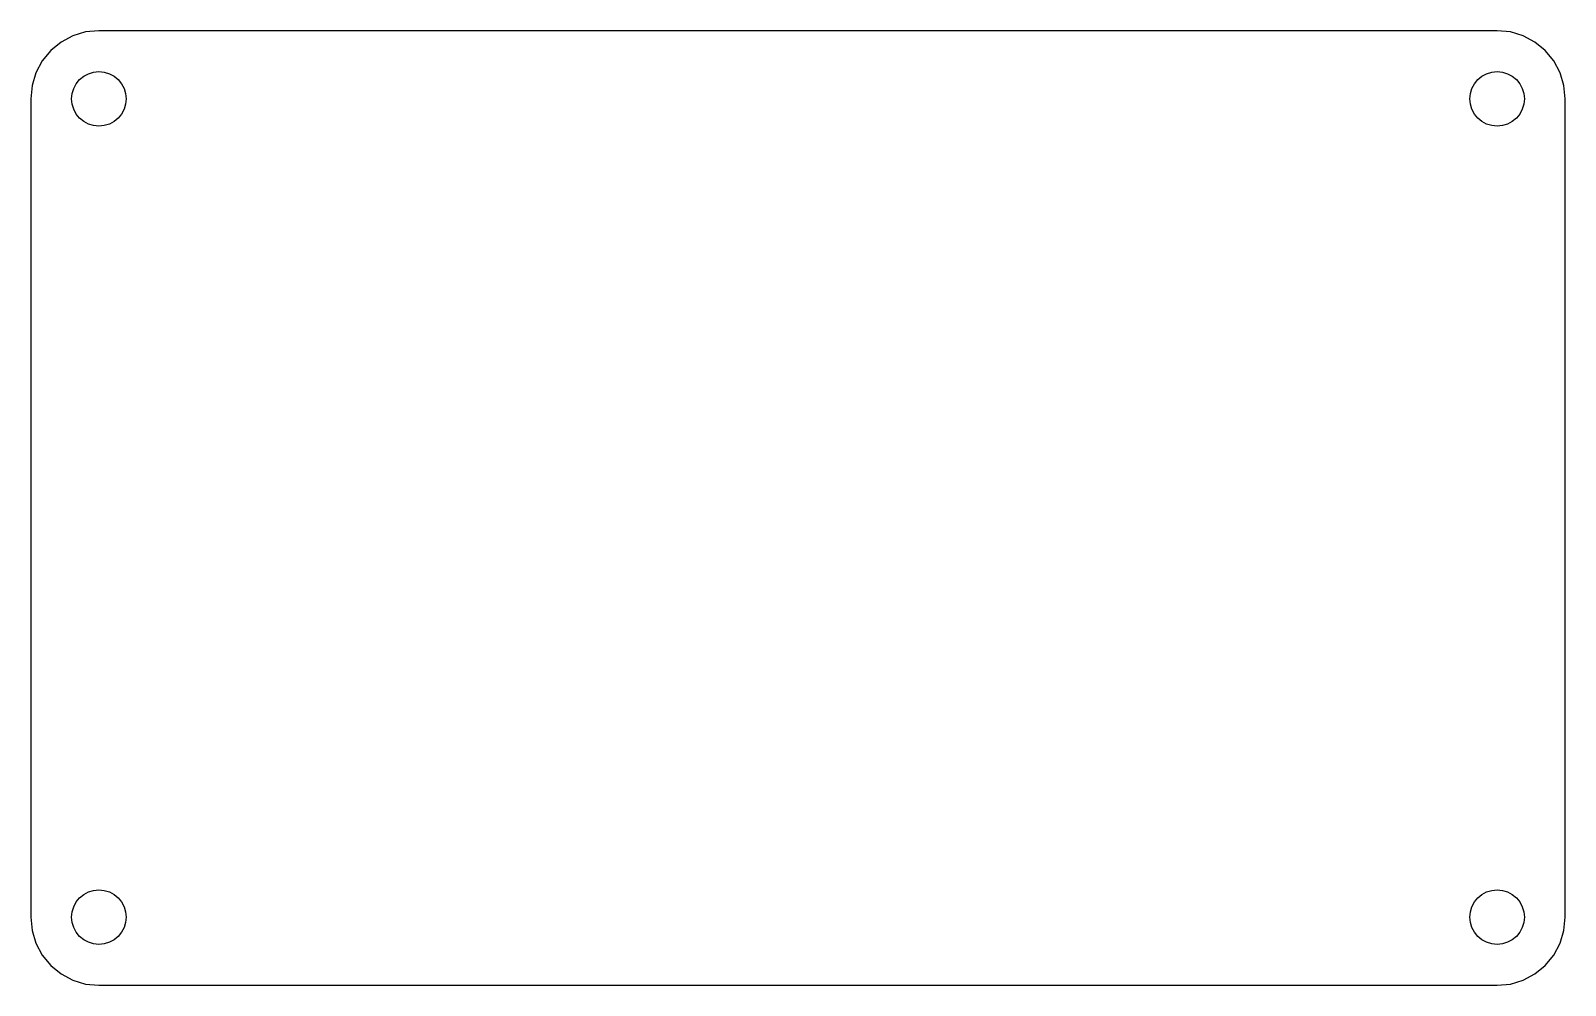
# Model space of a CAD drawing. Header units: metres. Extents: x 0 to 90, y 0 to 56.
import ezdxf

# ---------------------------------------------------------------- set-up
doc = ezdxf.new("R2010")
doc.units = ezdxf.units.M

msp = doc.modelspace()

# ---------------------------------------------------------------- linework, layer by layer
for p, q in [((3.21964, 55.9231), (2.46925, 55.6955)), ((4, 56), (3.21964, 55.9231)), ((86, 56), (4, 56)), ((86.7803, 55.9231), (86, 56)), ((87.5307, 55.6955), (86.7803, 55.9231)), ((1.77771, 55.3259), (1.17157, 54.8284)), ((2.46925, 55.6955), (1.77771, 55.3259)), ((88.2223, 55.3259), (87.5307, 55.6955)), ((88.8284, 54.8284), (88.2223, 55.3259)), ((0.674118, 54.2223), (0.304474, 53.5307)), ((1.17157, 54.8284), (0.674118, 54.2223)), ((89.3259, 54.2223), (88.8284, 54.8284)), ((89.6955, 53.5307), (89.3259, 54.2223)), ((0.304474, 53.5307), (0.076858, 52.7803)), ((2.66965, 52.8889), (2.86862, 53.1314)), ((2.86862, 53.1314), (3.11108, 53.3303)), ((3.11108, 53.3303), (3.3877, 53.4782)), ((3.3877, 53.4782), (3.68785, 53.5692)), ((3.68785, 53.5692), (4, 53.6)), ((4, 53.6), (4.31213, 53.5692)), ((4.31213, 53.5692), (4.61229, 53.4782)), ((4.61229, 53.4782), (4.8889, 53.3303)), ((4.8889, 53.3303), (5.13136, 53.1314)), ((5.13136, 53.1314), (5.33034, 52.8889)), ((84.6696, 52.8889), (84.8686, 53.1314)), ((84.8686, 53.1314), (85.1111, 53.3303)), ((85.1111, 53.3303), (85.3877, 53.4782)), ((85.3877, 53.4782), (85.6879, 53.5692)), ((85.6879, 53.5692), (86, 53.6)), ((86, 53.6), (86.3121, 53.5692)), ((86.3121, 53.5692), (86.6123, 53.4782)), ((86.6123, 53.4782), (86.8889, 53.3303)), ((86.8889, 53.3303), (87.1314, 53.1314)), ((87.1314, 53.1314), (87.3303, 52.8889)), ((89.9231, 52.7803), (89.6955, 53.5307)), ((0.076858, 52.7803), (0, 52)), ((2.39999, 52), (2.43074, 52.3121)), ((2.43074, 52.3121), (2.52179, 52.6123)), ((2.52179, 52.6123), (2.66965, 52.8889)), ((5.33034, 52.8889), (5.4782, 52.6123)), ((5.4782, 52.6123), (5.56924, 52.3121)), ((5.56924, 52.3121), (5.59999, 52)), ((84.4, 52), (84.4307, 52.3121)), ((84.4307, 52.3121), (84.5218, 52.6123)), ((84.5218, 52.6123), (84.6696, 52.8889)), ((87.3303, 52.8889), (87.4782, 52.6123)), ((87.4782, 52.6123), (87.5692, 52.3121)), ((87.5692, 52.3121), (87.6, 52)), ((90, 52), (89.9231, 52.7803)), ((0, 52), (0, 4)), ((2.43074, 51.6879), (2.39999, 52)), ((2.52179, 51.3877), (2.43074, 51.6879)), ((2.66965, 51.1111), (2.52179, 51.3877)), ((5.4782, 51.3877), (5.33034, 51.1111)), ((5.56924, 51.6879), (5.4782, 51.3877)), ((5.59999, 52), (5.56924, 51.6879)), ((84.4307, 51.6879), (84.4, 52)), ((84.5218, 51.3877), (84.4307, 51.6879)), ((84.6696, 51.1111), (84.5218, 51.3877)), ((87.4782, 51.3877), (87.3303, 51.1111)), ((87.5692, 51.6879), (87.4782, 51.3877)), ((87.6, 52), (87.5692, 51.6879)), ((90, 4), (90, 52)), ((2.86862, 50.8686), (2.66965, 51.1111)), ((3.11108, 50.6696), (2.86862, 50.8686)), ((3.3877, 50.5218), (3.11108, 50.6696)), ((3.68785, 50.4307), (3.3877, 50.5218)), ((3.99998, 50.4), (3.68785, 50.4307)), ((4.31213, 50.4307), (3.99998, 50.4)), ((4.61229, 50.5218), (4.31213, 50.4307)), ((4.8889, 50.6696), (4.61229, 50.5218)), ((5.13136, 50.8686), (4.8889, 50.6696)), ((5.33034, 51.1111), (5.13136, 50.8686)), ((84.8686, 50.8686), (84.6696, 51.1111)), ((85.1111, 50.6696), (84.8686, 50.8686)), ((85.3877, 50.5218), (85.1111, 50.6696)), ((85.6879, 50.4307), (85.3877, 50.5218)), ((86, 50.4), (85.6879, 50.4307)), ((86.3121, 50.4307), (86, 50.4)), ((86.6123, 50.5218), (86.3121, 50.4307)), ((86.8889, 50.6696), (86.6123, 50.5218)), ((87.1314, 50.8686), (86.8889, 50.6696)), ((87.3303, 51.1111), (87.1314, 50.8686)), ((3.11108, 5.33034), (3.3877, 5.4782)), ((3.3877, 5.4782), (3.68785, 5.56924)), ((3.68785, 5.56924), (4, 5.59999)), ((4, 5.59999), (4.31213, 5.56924)), ((4.31213, 5.56924), (4.61229, 5.4782)), ((4.61229, 5.4782), (4.8889, 5.33034)), ((85.1111, 5.33034), (85.3877, 5.4782)), ((85.3877, 5.4782), (85.6879, 5.56924)), ((85.6879, 5.56924), (86, 5.59999)), ((86, 5.59999), (86.3121, 5.56924)), ((86.3121, 5.56924), (86.6123, 5.4782)), ((86.6123, 5.4782), (86.8889, 5.33034)), ((2.43074, 4.31213), (2.52179, 4.61229)), ((2.52179, 4.61229), (2.66965, 4.8889)), ((2.66965, 4.8889), (2.86862, 5.13136)), ((2.86862, 5.13136), (3.11108, 5.33034)), ((4.8889, 5.33034), (5.13136, 5.13136)), ((5.13136, 5.13136), (5.33034, 4.8889)), ((5.33034, 4.8889), (5.4782, 4.61229)), ((5.4782, 4.61229), (5.56924, 4.31213)), ((84.4307, 4.31213), (84.5218, 4.61229)), ((84.5218, 4.61229), (84.6696, 4.8889)), ((84.6696, 4.8889), (84.8686, 5.13136)), ((84.8686, 5.13136), (85.1111, 5.33034)), ((86.8889, 5.33034), (87.1314, 5.13136)), ((87.1314, 5.13136), (87.3303, 4.8889)), ((87.3303, 4.8889), (87.4782, 4.61229)), ((87.4782, 4.61229), (87.5692, 4.31213)), ((0, 4), (0.076858, 3.21964)), ((2.39999, 4), (2.43074, 4.31213)), ((2.43074, 3.68785), (2.39999, 4)), ((2.52179, 3.3877), (2.43074, 3.68785)), ((5.56924, 3.68785), (5.4782, 3.3877)), ((5.56924, 4.31213), (5.59999, 4)), ((5.59999, 4), (5.56924, 3.68785)), ((84.4, 4), (84.4307, 4.31213)), ((84.4307, 3.68785), (84.4, 4)), ((84.5218, 3.3877), (84.4307, 3.68785)), ((87.5692, 3.68785), (87.4782, 3.3877)), ((87.5692, 4.31213), (87.6, 4)), ((87.6, 4), (87.5692, 3.68785)), ((89.9231, 3.21964), (90, 4)), ((0.076858, 3.21964), (0.304474, 2.46925)), ((2.66965, 3.11108), (2.52179, 3.3877)), ((2.86862, 2.86862), (2.66965, 3.11108)), ((3.11108, 2.66965), (2.86862, 2.86862)), ((5.13136, 2.86862), (4.8889, 2.66965)), ((5.33034, 3.11108), (5.13136, 2.86862)), ((5.4782, 3.3877), (5.33034, 3.11108)), ((84.6696, 3.11108), (84.5218, 3.3877)), ((84.8686, 2.86862), (84.6696, 3.11108)), ((85.1111, 2.66965), (84.8686, 2.86862)), ((87.1314, 2.86862), (86.8889, 2.66965)), ((87.3303, 3.11108), (87.1314, 2.86862)), ((87.4782, 3.3877), (87.3303, 3.11108)), ((89.6955, 2.46925), (89.9231, 3.21964)), ((0.304474, 2.46925), (0.674118, 1.77771)), ((3.3877, 2.52179), (3.11108, 2.66965)), ((3.68785, 2.43074), (3.3877, 2.52179)), ((3.99998, 2.39999), (3.68785, 2.43074)), ((4.31213, 2.43074), (3.99998, 2.39999)), ((4.61229, 2.52179), (4.31213, 2.43074)), ((4.8889, 2.66965), (4.61229, 2.52179)), ((85.3877, 2.52179), (85.1111, 2.66965)), ((85.6879, 2.43074), (85.3877, 2.52179)), ((86, 2.39999), (85.6879, 2.43074)), ((86.3121, 2.43074), (86, 2.39999)), ((86.6123, 2.52179), (86.3121, 2.43074)), ((86.8889, 2.66965), (86.6123, 2.52179)), ((89.3259, 1.77771), (89.6955, 2.46925)), ((0.674118, 1.77771), (1.17157, 1.17157)), ((1.17157, 1.17157), (1.77771, 0.674118)), ((88.2223, 0.674118), (88.8284, 1.17157)), ((88.8284, 1.17157), (89.3259, 1.77771)), ((1.77771, 0.674118), (2.46925, 0.304474)), ((2.46925, 0.304474), (3.21964, 0.076858)), ((3.21964, 0.076858), (3.99998, 0)), ((3.99998, 0), (86, 0)), ((86, 0), (86.7803, 0.076858)), ((86.7803, 0.076858), (87.5307, 0.304474)), ((87.5307, 0.304474), (88.2223, 0.674118))]:
    msp.add_line(p, q)

doc.saveas('drawing.dxf')
